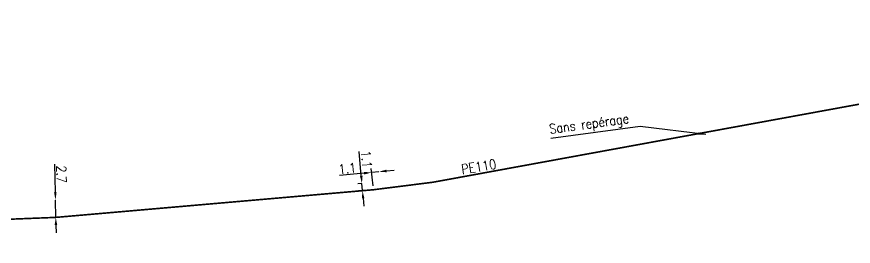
# Model space of a CAD drawing. Header units: millimetres. Extents: x 115427 to 116008, y 128996 to 129983.
# Drawn here: x 115716.1 to 115846.2, y 129009.8 to 129045.5 of the extents above; entities that cross this region are included whole.
import ezdxf

# ---------------------------------------------------------------- set-up
doc = ezdxf.new("R2010")
doc.units = ezdxf.units.MM
doc.header["$PDMODE"] = 34
doc.linetypes.add('L_25_PE', pattern=[2000, 1000, 1000])
doc.layers.get('Defpoints').update_dxf_attribs({"linetype": 'CONTINUOUS'})
doc.layers.add('L_150', color=1, linetype='CONTINUOUS')
doc.styles.get("Standard").update_dxf_attribs({"font": 'romans.shx', "width": 0.85})
doc.dimstyles.get("Standard").update_dxf_attribs({"dimtxt": 1.5, "dimasz": 1.2, "dimexe": 0.625, "dimexo": 0.625, "dimgap": 0.25, "dimtad": 1, "dimdec": 1, "dimzin": 0, "dimdsep": 46, "dimtxsty": 'Standard', "dimcen": -0.5, "dimadec": 0, "dimazin": 0, "dimtfac": 1, "dimtdec": 1, "dimtmove": 0, "dimatfit": 3, "dimfxl": 0, "dimtolj": 1, "dimtzin": 0, "dimarcsym": 0})

# ---------------------------------------------------------------- blocks, each defined once
blk = doc.blocks.new('*D27')
at = {"layer": 'Defpoints', "color": 0, "linetype": 'Continuous', "transparency": 16777216}
for p in [(115722.12, 129017.02), (115722.12, 129017.02), (115722.17, 129014.32)]:
    blk.add_point(p, dxfattribs=at)
at = {"layer": 'L_150', "color": 0, "linetype": 'Continuous', "lineweight": -2, "transparency": 16777216}
for p, q in [((115722.1, 129018.22), (115722.03, 129022.59)), ((115722.17, 129014.32), (115722.12, 129017.02)), ((115722.19, 129013.12), (115722.21, 129011.92))]:
    blk.add_line(p, q, dxfattribs=at)
at = {"layer": 'L_150', "color": 0, "linetype": 'Continuous', "transparency": 16777216}
for points in [[(115722.3, 129018.23), (115721.9, 129018.22), (115722.12, 129017.02)], [(115722.39, 129013.13), (115721.99, 129013.12), (115722.17, 129014.32)]]:
    blk.add_solid(points, dxfattribs=at)
at = {"layer": 'L_150', "color": 0, "linetype": 'Continuous', "transparency": 16777216, "insert": (115723.05, 129021.03), "char_height": 1.5, "attachment_point": 5, "rotation": 270.957}
blk.add_mtext('\\A1;2.7', dxfattribs=at)
blk = doc.blocks.new('*D28')
at = {"layer": 'Defpoints', "color": 0, "linetype": 'Continuous', "transparency": 16777216}
for p in [(115772.39, 129021.42), (115772.39, 129021.42), (115771.56, 129018.62)]:
    blk.add_point(p, dxfattribs=at)
at = {"layer": 'L_150', "color": 0, "linetype": 'Continuous', "lineweight": -2, "transparency": 16777216}
for p, q in [((115770.1, 129021.19), (115766.29, 129020.81)), ((115771.5, 129019.24), (115771.23, 129021.93)), ((115772.39, 129021.42), (115771.29, 129021.31)), ((115773.58, 129021.54), (115774.78, 129021.66))]:
    blk.add_line(p, q, dxfattribs=at)
at = {"layer": 'L_150', "color": 0, "linetype": 'Continuous', "transparency": 16777216}
for points in [[(115770.08, 129021.39), (115770.12, 129020.99), (115771.29, 129021.31)], [(115773.56, 129021.74), (115773.6, 129021.34), (115772.39, 129021.42)]]:
    blk.add_solid(points, dxfattribs=at)
at = {"layer": 'L_150', "color": 0, "linetype": 'Continuous', "transparency": 16777216, "insert": (115767.5, 129021.94), "char_height": 1.5, "attachment_point": 5, "rotation": 5.7007}
blk.add_mtext('\\A1;1.1', dxfattribs=at)
blk = doc.blocks.new('*D29')
at = {"layer": 'Defpoints', "color": 0, "linetype": 'Continuous', "transparency": 16777216}
for p in [(115769.77, 129019.58), (115770.35, 129019.63), (115771.56, 129018.62)]:
    blk.add_point(p, dxfattribs=at)
at = {"layer": 'L_150', "color": 0, "linetype": 'Continuous', "lineweight": -2, "transparency": 16777216}
for p, q in [((115769.67, 129020.78), (115769.36, 129024.59)), ((115769.73, 129019.58), (115769.15, 129019.53)), ((115770.94, 129018.57), (115769.24, 129018.43)), ((115769.86, 129018.48), (115769.77, 129019.58)), ((115769.96, 129017.29), (115770.05, 129016.09))]:
    blk.add_line(p, q, dxfattribs=at)
at = {"layer": 'L_150', "color": 0, "linetype": 'Continuous', "transparency": 16777216}
for points in [[(115769.87, 129020.79), (115769.47, 129020.76), (115769.77, 129019.58)], [(115770.16, 129017.3), (115769.76, 129017.27), (115769.86, 129018.48)]]:
    blk.add_solid(points, dxfattribs=at)
at = {"layer": 'L_150', "color": 0, "linetype": 'Continuous', "transparency": 16777216, "insert": (115770.47, 129023.36), "char_height": 1.5, "attachment_point": 5, "rotation": 274.6464}
blk.add_mtext('\\A1;1.1', dxfattribs=at)

msp = doc.modelspace()

# ---------------------------------------------------------------- linework, layer by layer
at = {"layer": 'L_150', "linetype": 'L_25_PE', "const_width": 0.25, "flags": 128}
msp.add_lwpolyline([(115523.61, 129010.1), (115525.37, 129017.78), (115525.37, 129017.78), (115535.91, 129015.06), (115546.28, 129013.27), (115562.7, 129011.53), (115576.93, 129010.61), (115589.18, 129010.07), (115589.18, 129010.07), (115589.18, 129010.07), (115627.64, 129009.95), (115627.64, 129009.95), (115639.38, 129009.99), (115639.38, 129009.99), (115651.82, 129010.49), (115661.76, 129011.18), (115680.73, 129012.34), (115694.81, 129013.23), (115722.17, 129014.32), (115771.56, 129018.62), (115780.83, 129019.79), (115871.36, 129036.37), (115871.36, 129036.37), (115871.36, 129036.37), (115927.44, 129044.33), (115932.79, 129045.4)], dxfattribs=at)

# ---------------------------------------------------------------- texts
at = {"layer": 'L_150', "linetype": 'Continuous', "width": 0.85}
msp.add_text('PE110', height=1.5, rotation=9.3467, dxfattribs=at).set_placement((115785.36, 129021.03))
at = {"layer": 'L_150', "linetype": 'Continuous', "insert": (115799.08, 129026.82), "char_height": 1.5, "attachment_point": 7, "rotation": 7.7494}
msp.add_mtext('\\A1;Sans repérage', dxfattribs=at)

# ---------------------------------------------------------------- dimensions: what is measured, and where the dimension line sits
at = {"layer": 'L_150', "linetype": 'Continuous'}
for base, p1, p2, angle, picture, middle in [((115769.77, 129019.58), (115771.56, 129018.62), (115770.35, 129019.63), 274.6464, '*D29', (115769.47, 129023.28)), ((115722.12, 129017.02), (115722.17, 129014.32), (115722.12, 129017.02), 270.957, '*D27', (115722.05, 129021.01)), ((115772.39, 129021.42), (115771.56, 129018.62), (115772.39, 129021.42), 185.7007, '*D28', (115767.6, 129020.94))]:
    dim = msp.add_linear_dim(base=base, p1=p1, p2=p2, angle=angle, dimstyle='Standard', dxfattribs=at)
    dim.commit()
    dim.dimension.update_dxf_attribs({"geometry": picture, "text_midpoint": middle, "dimtype": 160})

# ---------------------------------------------------------------- leaders
at = {"layer": 'L_150', "linetype": 'Continuous', "annotation_type": 0, "has_hookline": 1, "hookline_direction": 1, "text_width": 13.78, "horizontal_direction": (0.990867, 0.13484, 0)}
msp.add_leader([(115823.24, 129027.23), (115813.02, 129028.46)], dimstyle='Standard', dxfattribs=at)

doc.saveas('drawing.dxf')
